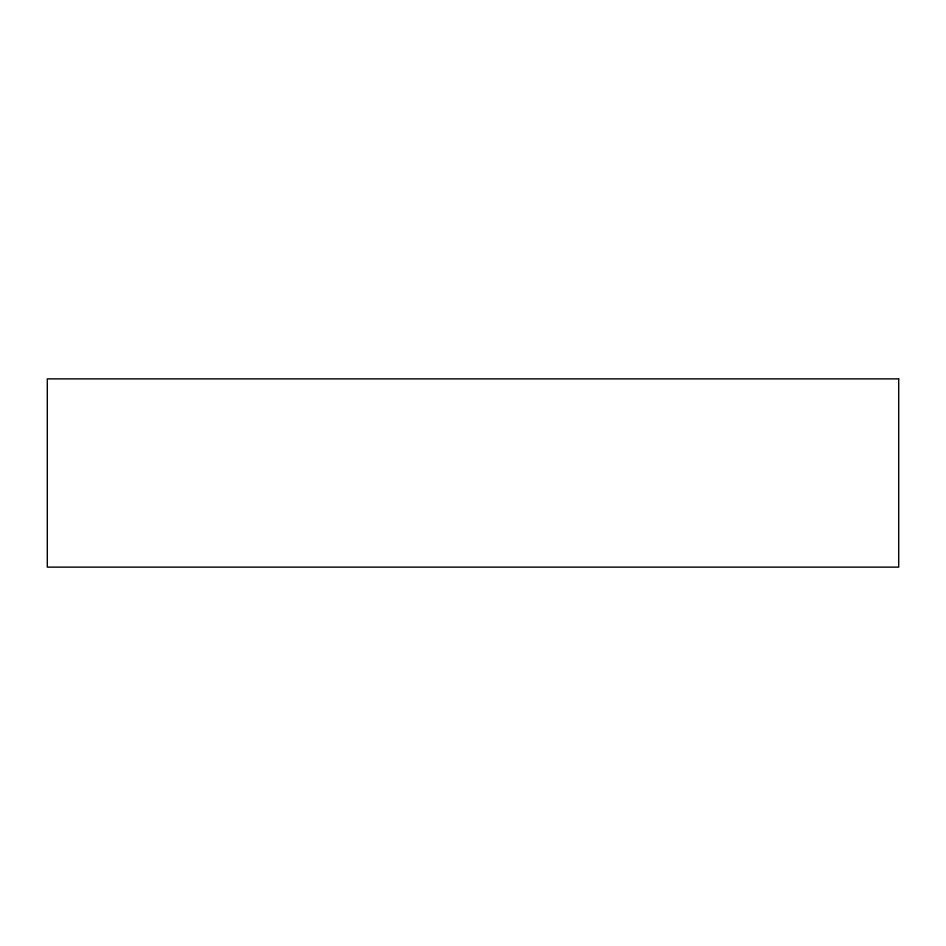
<?xml version="1.0" encoding="UTF-8"?>
<svg xmlns="http://www.w3.org/2000/svg" width="946" height="946" viewBox="0 0 946 946"><rect width="100%" height="100%" fill="white"/><g stroke="black" fill="none" stroke-linecap="round" stroke-linejoin="round"><path stroke-width="1.42" d="M898.7 378.873L47.3 378.873L47.3 567.127L898.7 567.127L898.7 378.873"/></g></svg>
